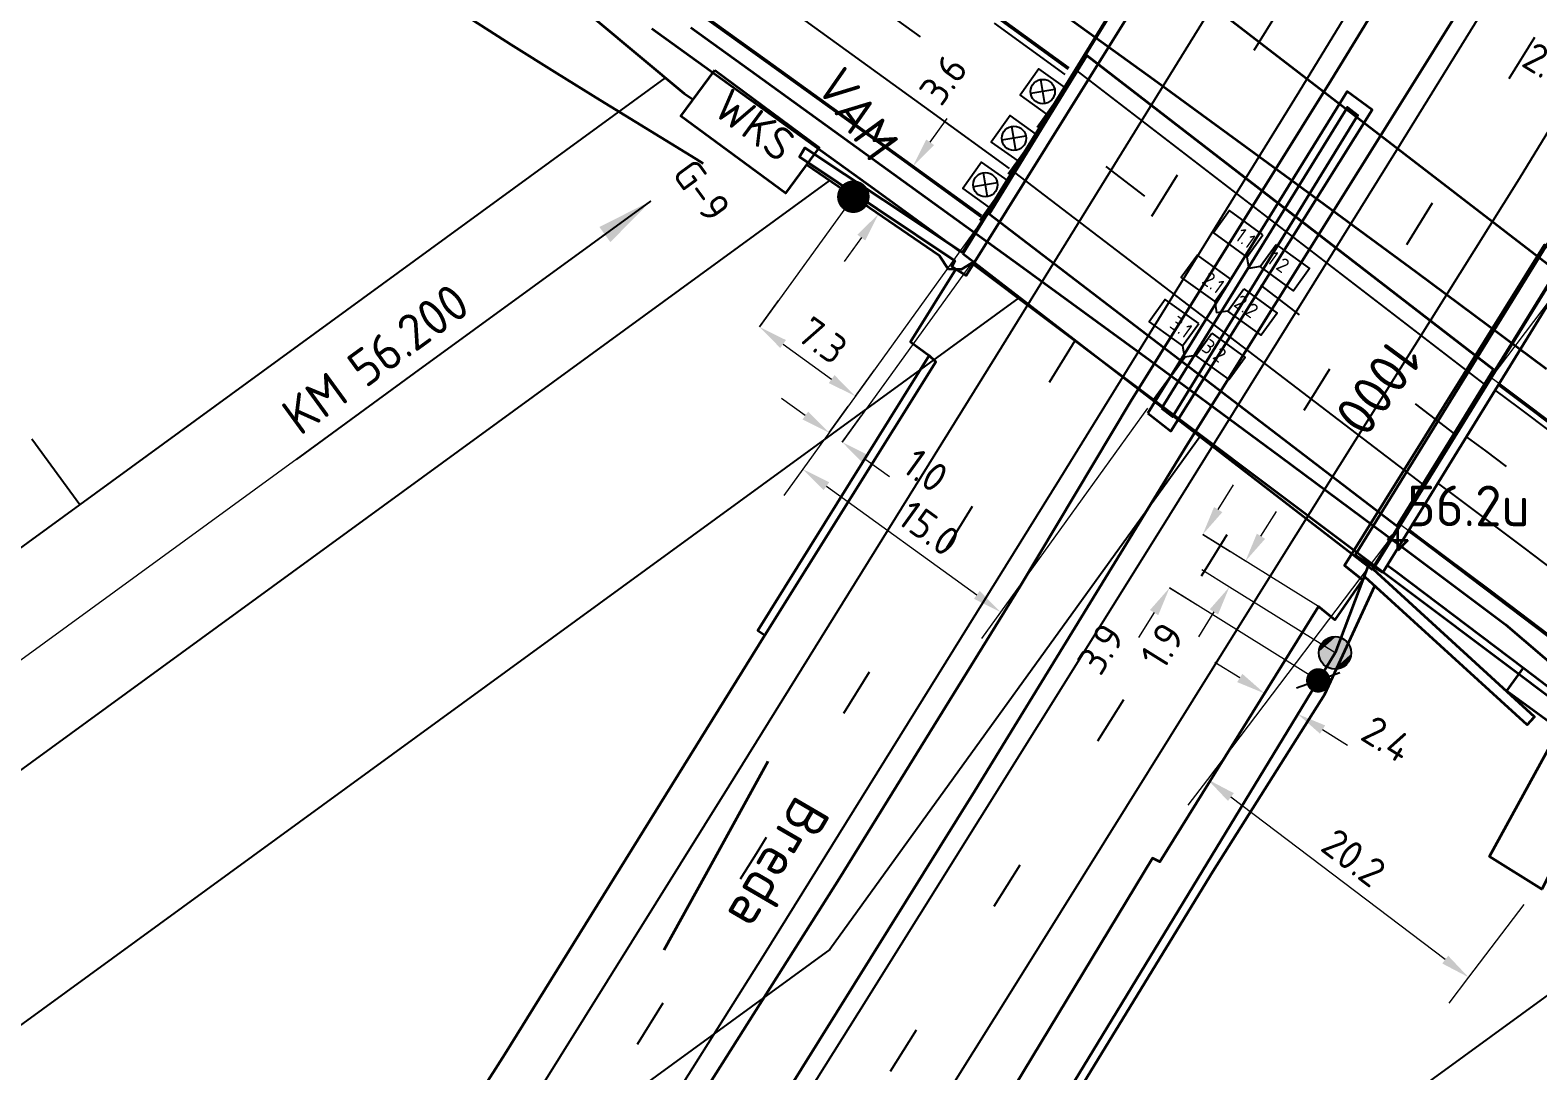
# Model space of a CAD drawing. Header units: metres. Extents: x 134219 to 139178, y 438661 to 444352.
# Drawn here: x 135316.6 to 135409.4, y 442986.2 to 443050.3 of the extents above; entities that cross this region are included whole.
import ezdxf
from ezdxf.enums import TextEntityAlignment as Align

# ---------------------------------------------------------------- set-up
doc = ezdxf.new("R2010")
doc.units = ezdxf.units.M
doc.linetypes.add('13strp', pattern=[4, 1, -3])
doc.linetypes.add('39strp', pattern=[12, 3, -9])
doc.layers.get('DEFPOINTS').update_dxf_attribs({"color": 193})
for name, color, linetype, lineweight in [('N-WE-AM-KILOMETRERING-S', 7, 'Continuous', 25), ('N-WE-KL-DATA-S', 10, 'Continuous', 25), ('N-WE-KL-DATA-T18', 1, 'Continuous', 18), ('N-WE-KL-DATA-T25', 7, 'Continuous', 25), ('N-WE-KL-ET-T18', 1, 'Continuous', 18), ('N-WE-KL-ET-T25', 7, 'Continuous', 25), ('N-WE-KL-ET_HULPSTUK_MOF-S', 10, 'Continuous', 25), ('N-WE-KL-ET_LS_OV_KABEL-G', 10, 'KL-LS-OV-N', 35), ('N-WE-KL-ET_LS_OV_KABEL-M', 7, 'Continuous', 18), ('N-WE-KL-ET_LS_OV_KAST-G', 10, 'Continuous', 35), ('N-WE-KL-ET_MANTELBUIS-G', 10, 'Continuous', 35), ('N-WE-KL-MONITORING-T18', 1, 'Continuous', 25), ('N-WE-VW-VS-S', 160, 'Continuous', 25), ('N-WE-VW-VS-T18', 10, 'Continuous', 18), ('N-WE-VW-VS-T25', 7, 'Continuous', 25), ('Utd-geleiderail-nw', 8, 'glm a2ee v014$0$f2m40080', 35), ('Utd-ondergr-bs', 8, 'Continuous', 35), ('Utd-ondergr-nw', 8, '13strp', 35), ('X-XX-AL-AANPIJLING-G', 7, 'Continuous', 18), ('X-XX-AL-AANPIJLING-S', 7, 'Continuous', 25)]:
    doc.layers.add(name, color=color, linetype=linetype, lineweight=lineweight)
for name, color, linetype in [('N-WE-KL-MONITORING-T25', 2, 'Continuous'), ('Utd-weg-bs', 8, 'Continuous'), ('Utd-weg-nw', 8, 'Continuous')]:
    doc.layers.add(name, color=color, linetype=linetype)
doc.styles.add('alm a2ee v011$0$Iso-rtw', font='NLCS-ISO.ttf')
doc.styles.add('dtm a2ee v011$0$rtw_iso', font='NLCS-ISO.ttf')
doc.styles.add('ISO18', font='NLCS-ISO.ttf')
doc.styles.add('ISO25', font='NLCS-ISO.ttf')
doc.styles.add('NLCS-ISO', font='NLCS-ISO.ttf')
doc.styles.add('NLCS_18', font='NLCS-ISO.ttf', dxfattribs={"height": 1.8})
doc.linetypes.add('glm a2ee v014$0$f2m40080', pattern='A,2,-1,[160,RTW.shx,S=0.5,R=0,X=0,Y=0],-1', length=4)
doc.linetypes.add('KL-LS-OV-N', pattern='A,4,-1,[103,NLCS.SHX,S=0.75,R=0,X=0,Y=0],-1,4,-1.5,["0V",Standard,S=1,R=0,X=0,Y=-0.5],-3', length=14.5)
doc.dimstyles.new('NLCS_t18_pijl_Dimension_l3_h1', dxfattribs={"dimtxt": 1.8, "dimasz": 1.8, "dimexe": 2, "dimexo": 2, "dimgap": 0.7, "dimtad": 1, "dimdec": 1, "dimzin": 0, "dimdsep": 46, "dimtxsty": 'NLCS_18', "dimcen": 2.5, "dimdle": 2, "dimclrd": 256, "dimclre": 256, "dimclrt": 256, "dimadec": 1, "dimazin": 0, "dimtfac": 1, "dimtdec": 1, "dimtofl": 0, "dimtmove": 1, "dimatfit": 0, "dimfxl": 0, "dimtolj": 1, "dimtzin": 0, "dimlwd": 18, "dimlwe": 18, "dimarcsym": 0})
doc.dimstyles.new('UTD', dxfattribs={"dimtxt": 1.8, "dimasz": 1.8, "dimexe": 0, "dimexo": 0, "dimgap": 0.5, "dimtad": 1, "dimdec": 1, "dimzin": 1, "dimdsep": 46, "dimtxsty": 'ISO18', "dimcen": 2.5, "dimclrd": 256, "dimclre": 256, "dimclrt": 1, "dimadec": 0, "dimazin": 0, "dimtfac": 1, "dimtdec": 1, "dimtmove": 0, "dimatfit": 3, "dimfxl": 0, "dimlwd": -1, "dimlwe": -1, "dimarcsym": 0})

# ---------------------------------------------------------------- blocks, each defined once
blk = doc.blocks.new('SVW-TDI_HULP_DETECTIELUS-SO')
blk.add_line((0.5, 0.5), (0, 0))
at = {"color": 0, "linetype": 'ByBlock'}
blk.add_lwpolyline([(0.5, 2.192), (3.038, 2.192), (3.038, 0.5), (0.5, 0.5)], close=True, dxfattribs=at)
at = {"layer": 'N-WE-VW-VS-T18', "linetype": 'ByBlock', "style": 'NLCS-ISO', "flags": 1}
for tag, p in [('OMSCHRIJVING_LEGENDA', (7.741, -6.192)), ('NABIJ_PORTAAL', (7.741, -9.976)), ('LOCATIE', (7.741, -13.761)), ('RIJSTROKEN', (7.741, -17.545)), ('OVERIGE_OPMERKING(EN)_1', (7.741, -21.33)), ('OVERIGE_OPMERKING(EN)_2', (7.741, -25.114))]:
    blk.add_attdef(tag, p, '', height=1.8, dxfattribs=at)
at = {"layer": 'N-WE-VW-VS-T25', "linetype": 'ByBlock', "style": 'NLCS-ISO'}
blk.add_attdef('LUSNUMMER', text='', height=1.8, dxfattribs=at).set_placement((2.264, 1.346), align=Align.MIDDLE)
blk = doc.blocks.new('SKL-DATA_SIGNAALGEVER_DYNAMISCH-SO')
blk.add_line((0, 2), (0, -2))
blk.add_lwpolyline([(0, -1), (0, 1), (-2, 1), (-2, -1)], close=True)
for points in [[(-0.47, -0.53), (-1.53, 0.53)], [(-0.47, 0.53), (-1.53, -0.53)]]:
    blk.add_lwpolyline(points)
blk.add_circle((-1, 0), 0.75)
at = {"layer": 'N-WE-KL-DATA-T18', "linetype": 'ByBlock', "style": 'NLCS-ISO', "flags": 1}
for tag, p in [('LEVERANCIER', (0, -6.431)), ('BEHOREND_BIJ_PORTAAL_(CONSTRUCTIENUMMER)', (0, -10.215)), ('LOCATIE', (0, -14)), ('TYPE_SIGNAALGEVER', (0, -17.784)), ('PB-ADRES', (0, -21.569)), ('RIJSTROOK_(1,2,3,ETC.)', (0, -25.353)), ('BPS-CODERING', (0, -29.138)), ('OVERIGE_OPMERKING(EN)_1', (0, -32.922)), ('OVERIGE_OPMERKING(EN)_2', (0, -36.707))]:
    blk.add_attdef(tag, p, '', height=1.8, dxfattribs=at)
at = {"layer": 'N-WE-KL-DATA-T25', "linetype": 'ByBlock', "style": 'NLCS-ISO'}
blk.add_attdef('OMSCHRIJVING_T.B.V._LEGENDA', (0, 4.715), '', height=2.5, dxfattribs=at)
blk = doc.blocks.new('SVW-VS_KAST_BERMKAST-SO (1)')
blk.add_lwpolyline([(-4, 1.75), (4, 1.75), (4, -1.75), (-4, -1.75), (-4, 1.75)])
at = {"layer": 'N-WE-VW-VS-T18', "linetype": 'ByBlock', "style": 'NLCS-ISO', "flags": 1}
for tag, p in [('OMSCHRIJVING_LEGENDA', (0, -8.431)), ('LEVERANCIER', (0, -12.215)), ('NABIJ_PORTAAL', (0, -16)), ('LOCATIE', (0, -19.784)), ('BPS-CODERING', (0, -23.569)), ('NAAM_TB-POORTNUMMER_1', (0, -27.353)), ('CLID-POORTNUMMER_1', (0, -31.138)), ('IP-ADRES_POORTNUMMER_1', (0, -34.922)), ('NAAM_TB-POORTNUMMER_2', (0, -38.707)), ('CLID-POORTNUMMER_2', (0, -42.491)), ('IP-ADRES_POORTNUMMER_2', (0, -46.276)), ('NAAM_TB-POORTNUMMER_3', (0, -50.06)), ('CLID-POORTNUMMER_3', (0, -53.845)), ('IP-ADRES_POORTNUMMER_3', (0, -57.629)), ('NAAM_TB-POORTNUMMER_4', (0, -61.414)), ('CLID-POORTNUMMER_4', (0, -65.198)), ('IP-ADRES_POORTNUMMER_4', (0, -68.983)), ('NAAM_SWITCH', (0, -72.767)), ('IP-ADRES', (0, -76.552)), ('VOEDINGSPUNT', (0, -80.336)), ('GROEPSNUMMER', (0, -84.121)), ('POSITIE_X', (0, -87.905)), ('POSITIE_Y', (0, -91.69)), ('OVERIGE_OPMERKING(EN)_1', (0, -95.474)), ('OVERIGE_OPMERKING(EN)_2', (0, -99.259))]:
    blk.add_attdef(tag, p, '', height=1.8, dxfattribs=at)
at = {"layer": 'N-WE-VW-VS-T25', "linetype": 'ByBlock', "style": 'NLCS-ISO'}
blk.add_attdef('KASTNAAM', text='', height=2.5, dxfattribs=at).set_placement((0, 0), align=Align.MIDDLE_CENTER)
blk = doc.blocks.new('*D238')
at = {"layer": 'DEFPOINTS', "color": 0, "transparency": 16777216}
for p in [(135389.109, 443004.143), (135389.109, 443004.143), (135405.177, 442991.962)]:
    blk.add_point(p, dxfattribs=at)
at = {"layer": 'N-WE-KL-ET_LS_OV_KABEL-M', "lineweight": 18, "transparency": 16777216}
for p, q in [((135389.109, 443004.143), (135387.901, 443002.549)), ((135405.177, 442991.962), (135403.969, 442990.368))]:
    blk.add_line(p, q, dxfattribs=at)
at = {"layer": 'N-WE-KL-ET_LS_OV_KABEL-M', "linetype": 'Continuous', "lineweight": 18, "transparency": 16777216}
blk.add_line((135403.743, 442993.049), (135390.544, 443003.055), dxfattribs=at)
at = {"layer": 'N-WE-KL-ET_LS_OV_KABEL-M', "transparency": 16777216}
for points in [[(135390.725, 443003.294), (135390.362, 443002.816), (135389.109, 443004.143)], [(135403.924, 442993.288), (135403.561, 442992.81), (135405.177, 442991.962)]]:
    blk.add_solid(points, dxfattribs=at)
at = {"layer": 'N-WE-KL-ET_LS_OV_KABEL-M', "transparency": 16777216, "insert": (135398.11, 442999.327), "char_height": 1.8, "attachment_point": 5, "rotation": 322.83467, "style": 'NLCS_18'}
blk.add_mtext('\\A1;20.2', dxfattribs=at)
blk = doc.blocks.new('*D456')
at = {"layer": 'DEFPOINTS', "color": 0, "transparency": 16777216}
for p in [(135364.178, 443023.238), (135376.357, 443014.444), (135376.357, 443014.444)]:
    blk.add_point(p, dxfattribs=at)
at = {"layer": 'N-WE-KL-ET_LS_OV_KABEL-M', "lineweight": 18, "transparency": 16777216}
for p, q in [((135364.178, 443023.238), (135363.007, 443021.616)), ((135376.357, 443014.444), (135375.186, 443012.822))]:
    blk.add_line(p, q, dxfattribs=at)
at = {"layer": 'N-WE-KL-ET_LS_OV_KABEL-M', "linetype": 'Continuous', "lineweight": 18, "transparency": 16777216}
blk.add_line((135365.637, 443022.184), (135374.897, 443015.497), dxfattribs=at)
at = {"layer": 'N-WE-KL-ET_LS_OV_KABEL-M', "transparency": 16777216}
for points in [[(135365.813, 443022.427), (135365.462, 443021.941), (135364.178, 443023.238)], [(135375.073, 443015.741), (135374.722, 443015.254), (135376.357, 443014.444)]]:
    blk.add_solid(points, dxfattribs=at)
at = {"layer": 'N-WE-KL-ET_LS_OV_KABEL-M', "transparency": 16777216, "insert": (135371.953, 443019.597), "char_height": 1.8, "attachment_point": 5, "rotation": 324.16655, "style": 'NLCS_18'}
blk.add_mtext('\\A1;15.0', dxfattribs=at)
blk = doc.blocks.new('*D457')
at = {"layer": 'DEFPOINTS', "color": 0, "transparency": 16777216}
for p in [(135365.799, 443025.482), (135366.613, 443024.894), (135366.613, 443024.894)]:
    blk.add_point(p, dxfattribs=at)
at = {"layer": 'N-WE-KL-ET_LS_OV_KABEL-M', "linetype": 'Continuous', "lineweight": 18, "transparency": 16777216}
for p, q in [((135364.339, 443026.536), (135362.88, 443027.59)), ((135368.072, 443023.84), (135369.531, 443022.787))]:
    blk.add_line(p, q, dxfattribs=at)
at = {"layer": 'N-WE-KL-ET_LS_OV_KABEL-M', "lineweight": 18, "transparency": 16777216}
for p, q in [((135365.799, 443025.482), (135366.969, 443027.103)), ((135366.613, 443024.894), (135367.784, 443026.516))]:
    blk.add_line(p, q, dxfattribs=at)
at = {"layer": 'N-WE-KL-ET_LS_OV_KABEL-M', "transparency": 16777216}
for points in [[(135364.515, 443026.779), (135364.164, 443026.293), (135365.799, 443025.482)], [(135368.248, 443024.084), (135367.897, 443023.597), (135366.613, 443024.894)]]:
    blk.add_solid(points, dxfattribs=at)
at = {"layer": 'N-WE-KL-ET_LS_OV_KABEL-M', "transparency": 16777216, "insert": (135371.75, 443023.158), "char_height": 1.8, "attachment_point": 5, "rotation": 324.16655, "style": 'NLCS_18'}
blk.add_mtext('\\A1;1.0', dxfattribs=at)
blk = doc.blocks.new('*D458')
at = {"layer": 'DEFPOINTS', "color": 0, "transparency": 16777216}
for p in [(135361.511, 443031.992), (135367.419, 443027.726), (135367.419, 443027.726)]:
    blk.add_point(p, dxfattribs=at)
at = {"layer": 'N-WE-KL-ET_LS_OV_KABEL-M', "lineweight": 18, "transparency": 16777216}
for p, q in [((135361.511, 443031.992), (135362.682, 443033.614)), ((135367.419, 443027.726), (135368.59, 443029.348))]:
    blk.add_line(p, q, dxfattribs=at)
at = {"layer": 'N-WE-KL-ET_LS_OV_KABEL-M', "linetype": 'Continuous', "lineweight": 18, "transparency": 16777216}
blk.add_line((135362.971, 443030.938), (135365.96, 443028.78), dxfattribs=at)
at = {"layer": 'N-WE-KL-ET_LS_OV_KABEL-M', "transparency": 16777216}
for points in [[(135363.146, 443031.182), (135362.795, 443030.695), (135361.511, 443031.992)], [(135366.135, 443029.023), (135365.784, 443028.537), (135367.419, 443027.726)]]:
    blk.add_solid(points, dxfattribs=at)
at = {"layer": 'N-WE-KL-ET_LS_OV_KABEL-M', "transparency": 16777216, "insert": (135365.402, 443031.156), "char_height": 1.8, "attachment_point": 5, "rotation": 324.16655, "style": 'NLCS_18'}
blk.add_mtext('\\A1;7.3', dxfattribs=at)
blk = doc.blocks.new('*D459')
at = {"layer": 'DEFPOINTS', "color": 0, "transparency": 16777216}
for p in [(135370.974, 443041.894), (135368.843, 443038.944), (135368.843, 443038.944)]:
    blk.add_point(p, dxfattribs=at)
at = {"layer": 'N-WE-KL-ET_LS_OV_KABEL-M', "linetype": 'Continuous', "lineweight": 18, "transparency": 16777216}
for p, q in [((135372.027, 443043.353), (135373.081, 443044.812)), ((135367.79, 443037.485), (135366.736, 443036.025))]:
    blk.add_line(p, q, dxfattribs=at)
at = {"layer": 'N-WE-KL-ET_LS_OV_KABEL-M', "lineweight": 18, "transparency": 16777216}
for p, q in [((135370.974, 443041.894), (135369.352, 443043.065)), ((135368.843, 443038.944), (135367.222, 443040.115))]:
    blk.add_line(p, q, dxfattribs=at)
at = {"layer": 'N-WE-KL-ET_LS_OV_KABEL-M', "transparency": 16777216}
for points in [[(135371.784, 443043.529), (135372.271, 443043.177), (135370.974, 443041.894)], [(135367.546, 443037.66), (135368.033, 443037.309), (135368.843, 443038.944)]]:
    blk.add_solid(points, dxfattribs=at)
at = {"layer": 'N-WE-KL-ET_LS_OV_KABEL-M', "transparency": 16777216, "insert": (135372.841, 443047.212), "char_height": 1.8, "attachment_point": 5, "rotation": 54.16655, "style": 'NLCS_18'}
blk.add_mtext('\\A1;3.6', dxfattribs=at)
blk = doc.blocks.new('SAL-AM_KILOMETRERING-SO')
blk.add_lwpolyline([(-37, 0), (-28, 0), (-10, 0)])
at = {"style": 'ISO25'}
blk.add_text('KM', height=2.25, dxfattribs=at).set_placement((-36, 1))
blk.add_attdef('KM', (-31, 1), '', height=2.25, dxfattribs=at)
blk = doc.blocks.new('*U17')
for points in [[(-0.5, 0.866), (-0.342, -0.94), (-0.342, 0.94)], [(-0.342, 0.94), (-0.174, -0.985), (-0.174, 0.985)], [(-0.174, -0.985), (-0.342, 0.94), (-0.342, -0.94)], [(-0.174, 0.985), (0, -1), (0, 1)], [(0, -1), (-0.174, 0.985), (-0.174, -0.985)], [(0.174, -0.985), (0, 1), (0, -1)], [(0, 1), (0.174, -0.985), (0.174, 0.985)], [(0.342, -0.94), (0.174, 0.985), (0.174, -0.985)], [(0.174, 0.985), (0.342, -0.94), (0.342, 0.94)], [(0.5, -0.866), (0.342, 0.94), (0.342, -0.94)], [(0.342, 0.94), (0.5, -0.866), (0.5, 0.866)], [(-1, 0), (-0.985, -0.174), (-0.985, 0.174)], [(-0.985, 0.174), (-0.94, -0.342), (-0.94, 0.342)], [(-0.94, -0.342), (-0.985, 0.174), (-0.985, -0.174)], [(-0.94, 0.342), (-0.866, -0.5), (-0.866, 0.5)], [(-0.866, -0.5), (-0.94, 0.342), (-0.94, -0.342)], [(-0.866, 0.5), (-0.766, -0.643), (-0.766, 0.643)], [(-0.766, -0.643), (-0.866, 0.5), (-0.866, -0.5)], [(-0.766, 0.643), (-0.643, -0.766), (-0.643, 0.766)], [(-0.643, -0.766), (-0.766, 0.643), (-0.766, -0.643)], [(-0.643, 0.766), (-0.5, -0.866), (-0.5, 0.866)], [(-0.5, -0.866), (-0.643, 0.766), (-0.643, -0.766)], [(-0.342, -0.94), (-0.5, 0.866), (-0.5, -0.866)], [(0.643, -0.766), (0.5, 0.866), (0.5, -0.866)], [(0.5, 0.866), (0.643, -0.766), (0.643, 0.766)], [(0.766, -0.643), (0.643, 0.766), (0.643, -0.766)], [(0.643, 0.766), (0.766, -0.643), (0.766, 0.643)], [(0.866, -0.5), (0.766, 0.643), (0.766, -0.643)], [(0.766, 0.643), (0.866, -0.5), (0.866, 0.5)], [(0.94, -0.342), (0.866, 0.5), (0.866, -0.5)], [(0.866, 0.5), (0.94, -0.342), (0.94, 0.342)], [(0.985, -0.174), (0.94, 0.342), (0.94, -0.342)], [(0.94, 0.342), (0.985, -0.174), (0.985, 0.174)], [(1, 0), (0.985, 0.174), (0.985, -0.174)]]:
    blk.add_solid(points)
blk = doc.blocks.new('SKL-ET_HULP_MOF-SO')
blk.add_circle((0, 0), 1)
blk.add_blockref('*U17', (0, 0))
at = {"style": 'ISO25'}
blk.add_attdef('SM', text='', height=2.25, dxfattribs=at).set_placement((0, 2.5), align=Align.MIDDLE)
blk = doc.blocks.new('dtm a2ee v011$0$hecto-flat-99')
at = {"layer": 'Utd-ondergr-bs'}
for p, q in [((0, 0.625), (-0.625, 0)), ((-0.625, 0), (0.625, 0)), ((0, -0.625), (0, 0.625)), ((0.625, 0), (0, -0.625))]:
    blk.add_line(p, q, dxfattribs=at)
blk = doc.blocks.new('SKL-ET_HULP_MOF_VERBINDING_AFTAKMOF-SO')
at = {"const_width": 1}
blk.add_lwpolyline([(-0.5, 0, 1), (0.5, 0, 1)], format="xyb", close=True, dxfattribs=at)
blk.add_circle((0, 0), 0.5)
at = {"layer": 'N-WE-KL-ET-T18', "linetype": 'ByBlock', "style": 'NLCS-ISO', "flags": 1}
for tag, p in [('OMSCHRIJVING_LEGENDA', (0, -8.431)), ('LOCATIE', (0, -12.215)), ('MASTNUMMER', (0, -16)), ('VAN', (0, -19.784)), ('NAAR', (0, -23.569)), ('AFTAKKING', (0, -27.353)), ('VOEDINGSPUNT', (0, -31.138)), ('GROEPSNUMMER', (0, -34.922)), ('POSITIE_X', (0, -38.707)), ('POSITIE_Y', (0, -42.491)), ('OVERIGE_OPMERKING(EN)_2', (0, -50.06))]:
    blk.add_attdef(tag, p, '', height=1.8, dxfattribs=at)
at = {"layer": 'N-WE-KL-ET-T18', "linetype": 'ByBlock', "style": 'NLCS-ISO'}
blk.add_attdef('OVERIGE_OPMERKING(EN)_1', (0, -46.276), '', height=1.8, dxfattribs=at)
at = {"layer": 'N-WE-KL-ET-T25', "linetype": 'ByBlock', "style": 'NLCS-ISO'}
blk.add_attdef('SOORT_MOF', text='', height=2.25, dxfattribs=at).set_placement((0, 3), align=Align.MIDDLE)
blk = doc.blocks.new('*D600')
at = {"layer": 'DEFPOINTS', "color": 0, "transparency": 16777216}
for p in [(135413.784, 443043.937), (135415.512, 443042.877), (135415.512, 443042.877)]:
    blk.add_point(p, dxfattribs=at)
at = {"layer": 'N-WE-KL-ET_LS_OV_KABEL-M', "linetype": 'Continuous', "lineweight": 18, "transparency": 16777216}
for p, q in [((135412.25, 443044.878), (135410.716, 443045.819)), ((135417.047, 443041.936), (135418.581, 443040.994))]:
    blk.add_line(p, q, dxfattribs=at)
at = {"layer": 'N-WE-KL-ET_LS_OV_KABEL-M', "lineweight": 18, "transparency": 16777216}
for p, q in [((135413.784, 443043.937), (135412.738, 443042.232)), ((135415.512, 443042.877), (135414.467, 443041.172))]:
    blk.add_line(p, q, dxfattribs=at)
at = {"layer": 'N-WE-KL-ET_LS_OV_KABEL-M', "transparency": 16777216}
for points in [[(135412.407, 443045.134), (135412.093, 443044.622), (135413.784, 443043.937)], [(135417.204, 443042.191), (135416.89, 443041.68), (135415.512, 443042.877)]]:
    blk.add_solid(points, dxfattribs=at)
at = {"layer": 'N-WE-KL-ET_LS_OV_KABEL-M', "transparency": 16777216, "insert": (135410.032, 443048.116), "char_height": 1.8, "attachment_point": 5, "rotation": 328.47407, "style": 'NLCS_18'}
blk.add_mtext('\\A1;2.0', dxfattribs=at)
blk = doc.blocks.new('*D608')
at = {"layer": 'DEFPOINTS', "color": 0, "transparency": 16777216}
for p in [(135391.445, 443017.579), (135390.45, 443015.979), (135390.45, 443015.979)]:
    blk.add_point(p, dxfattribs=at)
at = {"layer": 'N-WE-KL-ET_LS_OV_KABEL-M', "linetype": 'Continuous', "lineweight": 18, "transparency": 16777216}
for p, q in [((135392.396, 443019.107), (135393.348, 443020.635)), ((135389.498, 443014.451), (135388.547, 443012.923))]:
    blk.add_line(p, q, dxfattribs=at)
at = {"layer": 'N-WE-KL-ET_LS_OV_KABEL-M', "lineweight": 18, "transparency": 16777216}
for p, q in [((135391.445, 443017.579), (135389.747, 443018.636)), ((135390.45, 443015.979), (135388.752, 443017.036))]:
    blk.add_line(p, q, dxfattribs=at)
at = {"layer": 'N-WE-KL-ET_LS_OV_KABEL-M', "transparency": 16777216}
for points in [[(135392.142, 443019.265), (135392.651, 443018.948), (135391.445, 443017.579)], [(135389.244, 443014.61), (135389.753, 443014.293), (135390.45, 443015.979)]]:
    blk.add_solid(points, dxfattribs=at)
at = {"layer": 'N-WE-KL-ET_LS_OV_KABEL-M', "transparency": 16777216, "insert": (135386.32, 443012.373), "char_height": 1.8, "attachment_point": 5, "rotation": 58.09794, "style": 'NLCS_18'}
blk.add_mtext('\\A1;1.9', dxfattribs=at)
blk = doc.blocks.new('*D609')
at = {"layer": 'DEFPOINTS', "color": 0, "transparency": 16777216}
for p in [(135388.811, 443019.218), (135386.767, 443015.934), (135386.767, 443015.934)]:
    blk.add_point(p, dxfattribs=at)
at = {"layer": 'N-WE-KL-ET_LS_OV_KABEL-M', "linetype": 'Continuous', "lineweight": 18, "transparency": 16777216}
for p, q in [((135389.762, 443020.747), (135390.714, 443022.275)), ((135385.815, 443014.406), (135384.864, 443012.878))]:
    blk.add_line(p, q, dxfattribs=at)
at = {"layer": 'N-WE-KL-ET_LS_OV_KABEL-M', "lineweight": 18, "transparency": 16777216}
for p, q in [((135388.811, 443019.218), (135390.509, 443018.161)), ((135386.767, 443015.934), (135388.465, 443014.877))]:
    blk.add_line(p, q, dxfattribs=at)
at = {"layer": 'N-WE-KL-ET_LS_OV_KABEL-M', "transparency": 16777216}
for points in [[(135389.508, 443020.905), (135390.017, 443020.588), (135388.811, 443019.218)], [(135385.561, 443014.565), (135386.07, 443014.248), (135386.767, 443015.934)]]:
    blk.add_solid(points, dxfattribs=at)
at = {"layer": 'N-WE-KL-ET_LS_OV_KABEL-M', "transparency": 16777216, "insert": (135382.542, 443012.175), "char_height": 1.8, "attachment_point": 5, "rotation": 58.09794, "style": 'NLCS_18'}
blk.add_mtext('\\A1;3.9', dxfattribs=at)
blk = doc.blocks.new('*D610')
at = {"layer": 'DEFPOINTS', "color": 0, "transparency": 16777216}
for p in [(135392.619, 443009.432), (135394.661, 443008.161), (135394.661, 443008.161)]:
    blk.add_point(p, dxfattribs=at)
at = {"layer": 'N-WE-KL-ET_LS_OV_KABEL-M', "linetype": 'Continuous', "lineweight": 18, "transparency": 16777216}
for p, q in [((135391.091, 443010.383), (135389.563, 443011.335)), ((135396.19, 443007.209), (135397.718, 443006.258))]:
    blk.add_line(p, q, dxfattribs=at)
at = {"layer": 'N-WE-KL-ET_LS_OV_KABEL-M', "lineweight": 18, "transparency": 16777216}
for p, q in [((135392.619, 443009.432), (135393.676, 443011.13)), ((135394.661, 443008.161), (135395.718, 443009.859))]:
    blk.add_line(p, q, dxfattribs=at)
at = {"layer": 'N-WE-KL-ET_LS_OV_KABEL-M', "transparency": 16777216}
for points in [[(135391.249, 443010.638), (135390.932, 443010.129), (135392.619, 443009.432)], [(135396.348, 443007.464), (135396.031, 443006.955), (135394.661, 443008.161)]]:
    blk.add_solid(points, dxfattribs=at)
at = {"layer": 'N-WE-KL-ET_LS_OV_KABEL-M', "transparency": 16777216, "insert": (135400.153, 443006.627), "char_height": 1.8, "attachment_point": 5, "rotation": 328.09794, "style": 'NLCS_18'}
blk.add_mtext('\\A1;2.4', dxfattribs=at)

msp = doc.modelspace()

# ---------------------------------------------------------------- linework, layer by layer
at = {"layer": 'N-WE-KL-DATA-S'}
msp.add_line((135397.256, 443010.708), (135394.591, 443009.76), dxfattribs=at)
at = {"layer": 'N-WE-KL-DATA-S', "const_width": 0.75}
msp.add_lwpolyline([(135396.262, 443010.073, 1), (135395.585, 443010.395, 1)], format="xyb", close=True, dxfattribs=at)
at = {"layer": 'N-WE-KL-ET_LS_OV_KABEL-G', "flags": 128}
for points, elevation in [([(135234.544, 443246.911), (135234.529, 443246.903), (135235.418, 443238.337), (135235.986, 443234.352), (135237.524, 443225.236), (135239.841, 443214.096), (135239.831, 443213.969), (135252.13, 443166.598), (135257.019, 443157.486), (135264.307, 443146.015), (135269.311, 443138.068), (135273.615, 443131.771), (135288.114, 443111.181), (135300.032, 443096.579), (135317.966, 443079.293), (135338.01, 443062.116), (135356.885, 443046.361), (135357.427, 443045.98)], 5.633), ([(135373.155, 443035.525), (135372.602, 443036.372), (135364.414, 443041.975)], 8.155)]:
    msp.add_lwpolyline(points, dxfattribs=dict(at, elevation=elevation))
for points in [[(135410.522, 442999.013), (135409.699, 442997.386), (135406.459, 442999.389), (135411.355, 443008.29), (135374.572, 443035.916), (135373.932, 443035.524), (135373.15, 443035.541)], [(135387.679, 443030.123), (135385.778, 443027.5)]]:
    msp.add_lwpolyline(points, dxfattribs=at)
msp.add_lwpolyline([(135399.046, 443017.409), (135396.956, 443011.929), (135358.995, 442949.564, -0.009221), (135306.596, 442867.567)], format="xyb", dxfattribs=at)
at = {"layer": 'N-WE-KL-ET_LS_OV_KABEL-M'}
for points, elevation in [([(135367.296, 443040.003), (135361.511, 443031.992)], 8.155), ([(135374.572, 443035.916), (135366.613, 443024.894)], 8.457)]:
    msp.add_lwpolyline(points, dxfattribs=dict(at, elevation=elevation))
for points in [[(135375.316, 443038.662), (135364.178, 443023.238)], [(135375.148, 443038.783), (135375.316, 443038.662)], [(135406.58, 443028.855), (135412.853, 443037.144)], [(135407.099, 443028.463), (135406.58, 443028.855)], [(135385.417, 443026.99), (135376.357, 443014.444)], [(135395.946, 443014.777), (135388.811, 443019.218)], [(135400.991, 443019.816), (135389.109, 443004.143)], [(135401.537, 443019.401), (135400.991, 443019.816)], [(135395.924, 443010.234), (135386.767, 443015.934)], [(135396.956, 443011.929), (135390.45, 443015.979)], [(135408.578, 442996.449), (135405.177, 442991.962)]]:
    msp.add_lwpolyline(points, dxfattribs=at)
at = {"layer": 'N-WE-KL-ET_MANTELBUIS-G', "flags": 128}
msp.add_lwpolyline([(135399.897, 443016.884), (135398.195, 443017.935), (135410.462, 443037.807), (135412.163, 443036.757)], close=True, dxfattribs=at)
at = {"layer": 'Utd-geleiderail-nw', "linetype": 'Continuous', "flags": 128}
for points in [[(135340.393, 443080.846), (135340.399, 443080.841), (135342.975, 443078.775), (135344.406, 443077.645), (135345.567, 443076.737), (135348.188, 443074.712), (135350.824, 443072.707), (135353.475, 443070.715), (135356.139, 443068.733), (135358.814, 443066.759), (135361.496, 443064.789), (135363.981, 443062.967), (135365.521, 443061.858), (135369.574, 443058.938), (135377.687, 443053.083), (135385.791, 443047.212), (135393.88, 443041.314), (135401.948, 443035.381), (135409.986, 443029.406)], [(135357.279, 443050.418), (135361.331, 443047.499), (135369.426, 443041.656), (135377.502, 443035.806), (135385.55, 443029.938), (135393.565, 443024.044), (135401.543, 443018.113), (135407.456, 443013.673), (135416.911, 443005.589)]]:
    msp.add_lwpolyline(points, dxfattribs=at)
at = {"layer": 'Utd-ondergr-bs', "flags": 128}
for points in [[(135417.35, 443107.561), (135415.604, 443104.373), (135416.994, 443103.522), (135403.037, 443080.44), (135390.056, 443059.545), (135388.917, 443060.273), (135386.124, 443055.498), (135386.659, 443055.079), (135374.25, 443035.149), (135373.606, 443035.544), (135370.813, 443031.069), (135371.96, 443030.237), (135361.405, 443013.313), (135361.841, 443013.014), (135345.825, 442987.227), (135327.242, 442958.052), (135308.915, 442929.11), (135290.169, 442900.002), (135266.752, 442863.982), (135249.165, 442837.168), (135233.689, 442813.5), (135217.655, 442789.282)], [(135427.811, 443098.309), (135413.95, 443075.271), (135396.722, 443047.186), (135384.375, 443027.429), (135377.538, 443015.993), (135366.417, 442998.025), (135353.583, 442977.734), (135341.214, 442958.264), (135329.011, 442939.137), (135317.178, 442920.625), (135302.946, 442898.58), (135287.29, 442874.205), (135274.988, 442855.496), (135259.144, 442831.186), (135245.532, 442810.761), (135227.742, 442783.486), (135212.013, 442760.198), (135196.974, 442737.769), (135179.54, 442712.007)], [(135430.776, 443094.515), (135417.274, 443072.18), (135405.842, 443053.498), (135400.264, 443044.578), (135387.868, 443024.765), (135374.777, 443003.437), (135359.845, 442979.518), (135343.641, 442954.001), (135329.753, 442931.996), (135315.106, 442909.364), (135301.894, 442888.998), (135286.256, 442864.593), (135269.668, 442839.379), (135253.957, 442815.42), (135239.687, 442793.897), (135225.087, 442772.014), (135212.333, 442752.942), (135199.122, 442733.218), (135187.587, 442716.293)], [(135438.551, 443080.765), (135436.496, 443077.503), (135434.958, 443078.58), (135412.826, 443042.369), (135414.136, 443041.308), (135410.866, 443036.236), (135409.857, 443037.041), (135397.534, 443017.312), (135398.648, 443016.42), (135396.944, 443013.966), (135395.946, 443014.777), (135386.161, 442999.058), (135385.724, 442999.29), (135376.173, 442983.52), (135364.304, 442964.564), (135354.196, 442948.492), (135343.887, 442932.463), (135332.883, 442915.287)], [(135374.025, 443036.566), (135377.12, 443041.591), (135380.969, 443047.842), (135384.125, 443052.967), (135385.295, 443054.868)], [(135375.659, 443038.933), (135379.191, 443044.669), (135381.671, 443048.696)], [(135406.718, 443029.364), (135381.671, 443048.696)], [(135364.262, 443042.938), (135363.973, 443042.453), (135373.543, 443036.065), (135373.36, 443035.707), (135373.606, 443035.544)], [(135374.025, 443036.566), (135364.317, 443043.021), (135364.262, 443042.938)], [(135400.76, 443019.726), (135375.659, 443038.933)], [(135399.298, 443017.078), (135402.482, 443022.228), (135406.287, 443028.382), (135410.615, 443035.384)], [(135361.841, 443013.014), (135372.368, 443029.834), (135371.96, 443030.237)], [(135400.76, 443019.726), (135404.284, 443025.427), (135406.718, 443029.364)], [(135409.167, 443007.92), (135408.782, 443007.494), (135398.803, 443016.588), (135398.648, 443016.42)], [(135409.167, 443007.92), (135409.234, 443007.994), (135399.298, 443017.078)], [(135308.794, 442870.513), (135309.942, 442872.665), (135316.089, 442882.49), (135327.482, 442900.098), (135340.272, 442919.99), (135351.285, 442937.644), (135360.435, 442951.96), (135371.832, 442970.251), (135380.591, 442984.009), (135389.426, 442998.466), (135396.324, 443009.39), (135399.403, 443016.051)], [(135355.653, 442993.659), (135358.205, 442998.293), (135362.048, 443005.27)]]:
    msp.add_lwpolyline(points, dxfattribs=at)
for points in [[(135373.606, 443035.544), (135373.36, 443035.707), (135373.543, 443036.065), (135363.973, 443042.453), (135364.317, 443043.021), (135374.025, 443036.566), (135377.12, 443041.591), (135380.969, 443047.842), (135384.125, 443052.967), (135385.295, 443054.868), (135376.799, 443062.578), (135376.867, 443062.652), (135377.163, 443063.03), (135385.642, 443055.461), (135385.822, 443055.754), (135386.659, 443055.079), (135374.25, 443035.149)], [(135374.041, 443036.497), (135385.359, 443054.875), (135410.6, 443035.451), (135399.232, 443017.066)], [(135406.718, 443029.364), (135404.284, 443025.427), (135400.76, 443019.726), (135375.659, 443038.933), (135379.191, 443044.669), (135381.671, 443048.696)], [(135385.421, 443026.687), (135386.856, 443025.577), (135399.234, 443045.352), (135397.709, 443046.477)], [(135386.272, 443026.974), (135397.726, 443045.506), (135398.354, 443045.021), (135386.945, 443026.46)], [(135398.648, 443016.42), (135397.534, 443017.312), (135409.857, 443037.041), (135410.866, 443036.236), (135410.777, 443036.102), (135421.849, 443028.663), (135421.535, 443028.302), (135421.479, 443028.219), (135410.615, 443035.384), (135406.287, 443028.382), (135402.482, 443022.228), (135399.298, 443017.078), (135409.234, 443007.994), (135408.782, 443007.494), (135398.803, 443016.588)]]:
    msp.add_lwpolyline(points, close=True, dxfattribs=at)
at = {"layer": 'Utd-ondergr-nw', "linetype": 'Continuous', "flags": 128}
for points in [[(135356.332, 443052.369), (135361.932, 443048.335), (135370.03, 443042.491), (135375.148, 443038.783)], [(135356.373, 443052.426), (135361.973, 443048.391), (135370.072, 443042.547), (135375.184, 443038.843)], [(135343.342, 443051.205), (135346.197, 443049.371), (135349.063, 443047.591), (135351.712, 443045.955), (135357.602, 443042.327), (135358.039, 443042.056)], [(135376.193, 443051.017), (135380.521, 443047.881)], [(135376.234, 443051.073), (135380.557, 443047.941)], [(135354.883, 443050.357), (135360.482, 443046.323), (135368.578, 443040.481), (135373.882, 443036.638)], [(135407.062, 443028.403), (135408.46, 443027.363), (135412.852, 443024.065)], [(135407.099, 443028.463), (135408.502, 443027.42), (135416.492, 443021.4)], [(135401.537, 443019.401), (135402.158, 443018.94), (135410.091, 443012.964)], [(135401.574, 443019.461), (135402.2, 443018.996), (135406.562, 443015.721), (135410.133, 443013.02)], [(135400.235, 443017.279), (135400.673, 443016.954), (135408.591, 443010.989), (135412.53, 443007.988)], [(135407.535, 443009.597), (135408.56, 443011.012)], [(135407.316, 443009.754), (135407.535, 443009.597), (135411.532, 443006.683)]]:
    msp.add_lwpolyline(points, dxfattribs=at)
at = {"layer": 'Utd-weg-bs', "flags": 128}
for points in [[(135422.472, 443105.828), (135407.441, 443081.157), (135391.73, 443055.497), (135376.417, 443030.752), (135359.632, 443003.733), (135343.239, 442977.478), (135327.35, 442952.556), (135310.617, 442926.439), (135296.435, 442904.355), (135280.974, 442880.409), (135264.292, 442854.826), (135247.425, 442829.093), (135231.783, 442805.339), (135218.779, 442785.724), (135203.467, 442762.86), (135189.516, 442742.179), (135177.123, 442723.852), (135163.086, 442703.243)], [(135427.215, 443099.661), (135410.449, 443072.176), (135394.728, 443046.441), (135379.975, 443022.588), (135361.773, 442993.298), (135341.902, 442961.793), (135323.59, 442933.079), (135303.139, 442901.243), (135282.767, 442869.781), (135264.502, 442841.789), (135245.477, 442812.855), (135227.03, 442784.987), (135207.289, 442755.424), (135188.252, 442727.287), (135176.975, 442710.641)], [(135431.948, 443093.807), (135416.054, 443067.629), (135400.724, 443042.821), (135386.186, 443019.477), (135367.608, 442989.787), (135348.786, 442959.844), (135329.884, 442930.125), (135311.627, 442901.756), (135296.605, 442878.493), (135278.082, 442849.884), (135260.361, 442822.882), (135242.668, 442796.155), (135224.94, 442769.557), (135206.101, 442741.456), (135189.763, 442717.452)], [(135436.753, 443087.602), (135423.723, 443066.378), (135408.29, 443041.1), (135393.583, 443017.628), (135377.346, 442991.615), (135361.357, 442966.103), (135345.488, 442941.03), (135329.091, 442915.494), (135313.116, 442890.602), (135295.087, 442862.696), (135277.736, 442836.035), (135260.422, 442809.75), (135242.993, 442783.588), (135227.625, 442760.542), (135211.459, 442736.545), (135203.543, 442724.792)], [(135406.166, 443028.47), (135381.086, 443047.745)], [(135402.362, 443022.318), (135377.236, 443041.493)]]:
    msp.add_lwpolyline(points, dxfattribs=at)
at = {"layer": 'Utd-weg-bs', "linetype": '39strp', "flags": 128}
for points in [[(135424.854, 443102.731), (135410.369, 443079.023), (135395.246, 443054.324), (135378.13, 443026.577), (135361.304, 442999.561), (135345.576, 442974.367), (135328.325, 442947.262), (135312.897, 442923.077), (135295.111, 442895.519), (135282.183, 442875.594), (135265.757, 442850.313), (135248.705, 442824.32), (135232.227, 442799.403), (135218.458, 442778.666), (135200.158, 442751.47), (135184.186, 442727.698), (135170.084, 442706.97)], [(135434.33, 443090.731), (135420.388, 443067.876), (135403.752, 443040.905), (135389.095, 443017.258), (135371.607, 442989.427), (135355.865, 442964.279), (135338.904, 442937.605), (135323.443, 442913.359), (135303.366, 442882.249), (135283.881, 442852.09), (135265.084, 442823.551), (135244.739, 442792.731), (135224.15, 442761.93), (135207.618, 442737.335), (135196.664, 442721.128)], [(135404.284, 443025.427), (135379.191, 443044.669)]]:
    msp.add_lwpolyline(points, dxfattribs=at)
at = {"layer": 'Utd-weg-nw', "linetype": '39strp', "flags": 128}
for points in [[(135245.913, 443294.732), (135245.81, 443293.838), (135245.452, 443290.48), (135245.141, 443287.118), (135244.877, 443283.752), (135244.66, 443280.383), (135244.489, 443277.011), (135244.366, 443273.637), (135244.289, 443270.261), (135244.259, 443266.885), (135244.276, 443263.509), (135244.34, 443260.133), (135244.361, 443259.37), (135244.451, 443256.758), (135244.608, 443253.386), (135244.813, 443250.015), (135245.064, 443246.648), (135245.362, 443243.285), (135245.707, 443239.926), (135246.098, 443236.573), (135246.536, 443233.225), (135247.02, 443229.884), (135247.551, 443226.549), (135248.128, 443223.222), (135248.751, 443219.904), (135249.42, 443216.595), (135250.135, 443213.295), (135250.895, 443210.005), (135251.702, 443206.727), (135252.554, 443203.46), (135253.451, 443200.205), (135254.393, 443196.962), (135255.38, 443193.733), (135256.412, 443190.519), (135257.488, 443187.318), (135258.609, 443184.134), (135259.774, 443180.965), (135260.983, 443177.812), (135262.235, 443174.677), (135263.531, 443171.559), (135264.87, 443168.459), (135266.252, 443165.379), (135267.677, 443162.318), (135269.144, 443159.277), (135270.653, 443156.256), (135272.204, 443153.257), (135273.797, 443150.28), (135275.43, 443147.325), (135277.105, 443144.393), (135278.82, 443141.485), (135280.575, 443138.601), (135282.37, 443135.741), (135284.205, 443132.907), (135286.079, 443130.098), (135287.991, 443127.316), (135289.943, 443124.56), (135291.932, 443121.832), (135293.959, 443119.132), (135296.023, 443116.46), (135298.124, 443113.817), (135300.262, 443111.204), (135302.436, 443108.62), (135304.645, 443106.067), (135306.89, 443103.545), (135309.169, 443101.054), (135311.483, 443098.596), (135313.831, 443096.169), (135316.212, 443093.776), (135318.627, 443091.415), (135321.074, 443089.089), (135323.552, 443086.796), (135326.063, 443084.539), (135328.154, 443082.705), (135330.266, 443080.896), (135332.009, 443079.422), (135333.764, 443077.965), (135336.378, 443075.838), (135337.52, 443074.924), (135339.012, 443073.743), (135341.663, 443071.675), (135344.329, 443069.633), (135347.007, 443067.612), (135349.694, 443065.61), (135352.388, 443063.624), (135355.085, 443061.649), (135357.784, 443059.683), (135360.289, 443057.863), (135365.891, 443053.827), (135373.996, 443047.977), (135378.606, 443044.638)], [(135405.092, 443025.194), (135406.213, 443024.361), (135410.595, 443021.071), (135414.183, 443018.357), (135418.15, 443015.335), (135422.105, 443012.297), (135426.046, 443009.243), (135429.972, 443006.172), (135433.882, 443003.082), (135437.776, 442999.973), (135440.178, 442998.038), (135445.512, 442993.693), (135449.353, 442990.52), (135453.177, 442987.327), (135456.983, 442984.112), (135460.771, 442980.876), (135464.541, 442977.62), (135468.293, 442974.342), (135472.027, 442971.044), (135475.742, 442967.724), (135479.439, 442964.385), (135483.117, 442961.024), (135486.776, 442957.644), (135490.417, 442954.243), (135494.038, 442950.822), (135496.552, 442948.425), (135497.641, 442947.381), (135501.224, 442943.92), (135501.565, 442943.589), (135504.788, 442940.439), (135508.333, 442936.938), (135511.858, 442933.418), (135515.364, 442929.878), (135518.85, 442926.318), (135522.316, 442922.74), (135525.762, 442919.142), (135529.188, 442915.525), (135532.594, 442911.889), (135535.979, 442908.235), (135539.345, 442904.561), (135542.689, 442900.869), (135546.014, 442897.158), (135549.317, 442893.429), (135552.6, 442889.682), (135555.862, 442885.916), (135559.103, 442882.133), (135562.323, 442878.331), (135565.522, 442874.512), (135569.197, 442870.07), (135571.856, 442866.82), (135574.992, 442862.948), (135578.11, 442859.059), (135581.209, 442855.155), (135584.291, 442851.236), (135587.358, 442847.303), (135590.409, 442843.358), (135593.447, 442839.401), (135596.472, 442835.433), (135599.485, 442831.455), (135602.487, 442827.467), (135605.437, 442823.529)]]:
    msp.add_lwpolyline(points, dxfattribs=at)
at = {"layer": 'Utd-weg-nw', "linetype": 'Continuous', "flags": 128}
for points in [[(135363.932, 443051.109), (135372.034, 443045.262), (135376.895, 443041.741)], [(135375.959, 443050.693), (135380.317, 443047.535)], [(135406.852, 443028.06), (135408.22, 443027.043), (135412.611, 443023.746)], [(135403.333, 443022.328), (135404.207, 443021.678), (135408.578, 443018.396), (135412.158, 443015.689)]]:
    msp.add_lwpolyline(points, dxfattribs=at)
at = {"layer": 'X-XX-AL-AANPIJLING-S'}
for p, q in [((135311.571, 443015.157), (135355.734, 443047.321)), ((135281.522, 442979.585), (135365.844, 443040.997)), ((135264.405, 442951.413), (135377.499, 443033.779)), ((135319.655, 443021.045), (135316.711, 443025.086))]:
    msp.add_line(p, q, dxfattribs=at)
for points in [[(135388.698, 443025.307), (135365.858, 442993.677), (135261.605, 442917.749)], [(135419.415, 443012.384), (135426.412, 443002.776), (135385.028, 442972.636)]]:
    msp.add_lwpolyline(points, dxfattribs=at)

# ---------------------------------------------------------------- block references
at = {"layer": 'N-WE-AM-KILOMETRERING-S'}
ref = msp.add_blockref('SAL-AM_KILOMETRERING-SO', (135362.909, 443045.623), dxfattribs=dict(at, rotation=36.065996042389))
ref.add_attrib('KM', '56.200', (135337.261, 443028.181), dxfattribs={"layer": 'N-WE-KL-MONITORING-T25', "height": 2.25, "rotation": 36.066, "style": 'ISO25'})
at = {"layer": 'N-WE-KL-DATA-S', "rotation": 324.4571016471028}
for p in [(135379.772, 443045.897), (135377.998, 443043.016), (135376.239, 443040.161)]:
    msp.add_blockref('SKL-DATA_SIGNAALGEVER_DYNAMISCH-SO', p, dxfattribs=at)
at = {"layer": 'N-WE-KL-ET_HULPSTUK_MOF-S'}
ref = msp.add_blockref('SKL-ET_HULP_MOF_VERBINDING_AFTAKMOF-SO', (135367.296, 443040.003, 8.155), dxfattribs=at)
ref.add_attrib('SOORT_MOF', 'VAM', (135364.887, 443046.839, 8.155), dxfattribs={"layer": 'N-WE-KL-MONITORING-T25', "height": 2.25, "rotation": 306.066, "style": 'ISO25'})
at = {"layer": 'N-WE-KL-ET_HULPSTUK_MOF-S', "rotation": 306.7634240567722}
msp.add_blockref('SKL-ET_HULP_MOF-SO', (135396.956, 443011.929), dxfattribs=at)
at = {"layer": 'N-WE-KL-ET_LS_OV_KAST-G'}
ref = msp.add_blockref('SVW-VS_KAST_BERMKAST-SO (1)', (135360.94, 443044.004), dxfattribs=dict(at, rotation=323.5725570459585))
ref.add_attrib('SOORT_KAST', 'WKS', dxfattribs={"layer": 'N-WE-KL-MONITORING-T25', "height": 2, "rotation": 323.57256, "style": 'ISO25'}).set_placement((135361.237, 443044.406), align=Align.MIDDLE_CENTER)
ref.add_attrib('GROEPSNUMMER', 'G-9', (135356.082, 443041.412), dxfattribs={"layer": 'N-WE-KL-MONITORING-T18', "height": 1.8, "rotation": 306.066, "style": 'ISO18'})
at = {"layer": 'N-WE-VW-VS-S'}
ref = msp.add_blockref('SVW-TDI_HULP_DETECTIELUS-SO', (135391.639, 443035.589), dxfattribs=dict(at, xscale=-1, rotation=324.0766750357471))
ref.add_attrib('LUSNUMMER', '1.1', dxfattribs={"layer": 'N-WE-KL-MONITORING-T18', "height": 0.9, "rotation": 324.07668, "style": 'ISO18'}).set_placement((135391.448, 443037.456), align=Align.MIDDLE_CENTER)
ref = msp.add_blockref('SVW-TDI_HULP_DETECTIELUS-SO', (135391.639, 443035.589), dxfattribs=dict(at, rotation=324.0766750417596))
ref.add_attrib('LUSNUMMER', '1.2', dxfattribs={"layer": 'N-WE-KL-MONITORING-T18', "height": 0.9, "rotation": 324.07668, "style": 'ISO18'}).set_placement((135393.473, 443035.989), align=Align.MIDDLE_CENTER)
ref = msp.add_blockref('SVW-TDI_HULP_DETECTIELUS-SO', (135389.657, 443032.853), dxfattribs=dict(at, xscale=-1, rotation=324.0766750357471))
ref.add_attrib('LUSNUMMER', '2.1', dxfattribs={"layer": 'N-WE-KL-MONITORING-T18', "height": 0.9, "rotation": 324.07668, "style": 'ISO18'}).set_placement((135389.466, 443034.72), align=Align.MIDDLE_CENTER)
ref = msp.add_blockref('SVW-TDI_HULP_DETECTIELUS-SO', (135389.657, 443032.853), dxfattribs=dict(at, rotation=324.0766750417596))
ref.add_attrib('LUSNUMMER', '2.2', dxfattribs={"layer": 'N-WE-KL-MONITORING-T18', "height": 0.9, "rotation": 324.07668, "style": 'ISO18'}).set_placement((135391.49, 443033.253), align=Align.MIDDLE_CENTER)
ref = msp.add_blockref('SVW-TDI_HULP_DETECTIELUS-SO', (135387.679, 443030.123), dxfattribs=dict(at, xscale=-1, rotation=324.0766750357471))
ref.add_attrib('LUSNUMMER', '3.1', dxfattribs={"layer": 'N-WE-KL-MONITORING-T18', "height": 0.9, "rotation": 324.07668, "style": 'ISO18'}).set_placement((135387.488, 443031.99), align=Align.MIDDLE_CENTER)
ref = msp.add_blockref('SVW-TDI_HULP_DETECTIELUS-SO', (135387.679, 443030.123), dxfattribs=dict(at, rotation=324.0766750417596))
ref.add_attrib('LUSNUMMER', '3.2', dxfattribs={"layer": 'N-WE-KL-MONITORING-T18', "height": 0.9, "rotation": 324.07668, "style": 'ISO18'}).set_placement((135389.513, 443030.523), align=Align.MIDDLE_CENTER)
at = {"layer": 'Utd-ondergr-bs'}
msp.add_blockref('dtm a2ee v011$0$hecto-flat-99', (135400.821, 443018.859), dxfattribs=at)

# ---------------------------------------------------------------- texts
at = {"layer": 'Utd-ondergr-bs', "color": 7, "style": 'dtm a2ee v011$0$rtw_iso'}
msp.add_text('56.2u', height=2.5, dxfattribs=at).set_placement((135401.412, 443019.727))
at = {"layer": 'Utd-ondergr-bs', "style": 'dtm a2ee v011$0$rtw_iso'}
msp.add_text('Breda', height=2.5, rotation=239.73067, dxfattribs=at).set_placement((135363.797, 443003.278))
at = {"layer": 'Utd-ondergr-nw', "color": 7, "style": 'alm a2ee v011$0$Iso-rtw'}
msp.add_text('1000', height=2.5, rotation=233.51769, dxfattribs=at).set_placement((135400.433, 443031.465))

# ---------------------------------------------------------------- dimensions: what is measured, and where the dimension line sits
at = {"layer": 'N-WE-KL-ET_LS_OV_KABEL-M'}
for base, p1, p2, angle, picture, middle in [((135415.512, 443042.877), (135413.784, 443043.937), (135415.512, 443042.877), 328.47407, '*D600', (135409.195, 443046.752)), ((135368.843, 443038.944), (135370.974, 443041.894), (135368.843, 443038.944), 234.16655, '*D459', (135374.138, 443046.275)), ((135366.613, 443024.894), (135365.799, 443025.482), (135366.613, 443024.894), 324.16655, '*D457', (135370.813, 443021.861)), ((135376.357, 443014.444), (135364.178, 443023.238), (135376.357, 443014.444), 324.16655, '*D456', (135371.017, 443018.3)), ((135386.767, 443015.934), (135388.811, 443019.218), (135386.767, 443015.934), 238.09794, '*D609', (135383.9, 443011.329)), ((135390.45, 443015.979), (135391.445, 443017.579), (135390.45, 443015.979), 238.09794, '*D608', (135387.678, 443011.527)), ((135394.661, 443008.161), (135392.619, 443009.432), (135394.661, 443008.161), 328.09794, '*D610', (135399.308, 443005.268))]:
    dim = msp.add_linear_dim(base=base, p1=p1, p2=p2, angle=angle, dimstyle='NLCS_t18_pijl_Dimension_l3_h1', dxfattribs=at)
    dim.commit()
    dim.dimension.update_dxf_attribs({"geometry": picture, "text_midpoint": middle, "dimtype": 161})
for p1, p2, picture, middle in [((135361.511, 443031.992), (135367.419, 443027.726), '*D458', (135365.402, 443031.156)), ((135405.177, 442991.962), (135389.109, 443004.143), '*D238', (135398.11, 442999.327))]:
    dim = msp.add_aligned_dim(p1=p1, p2=p2, distance=0, dimstyle='NLCS_t18_pijl_Dimension_l3_h1', dxfattribs=at)
    dim.commit()
    dim.dimension.update_dxf_attribs({"geometry": picture, "text_midpoint": middle})

# ---------------------------------------------------------------- leaders
at = {"layer": 'X-XX-AL-AANPIJLING-G'}
msp.add_leader([(135354.825, 443039.736), (135308.475, 443005.979)], dimstyle='UTD', override={"dimasz": 3.5, "dimfxl": 0}, dxfattribs=at)

doc.saveas('drawing.dxf')
